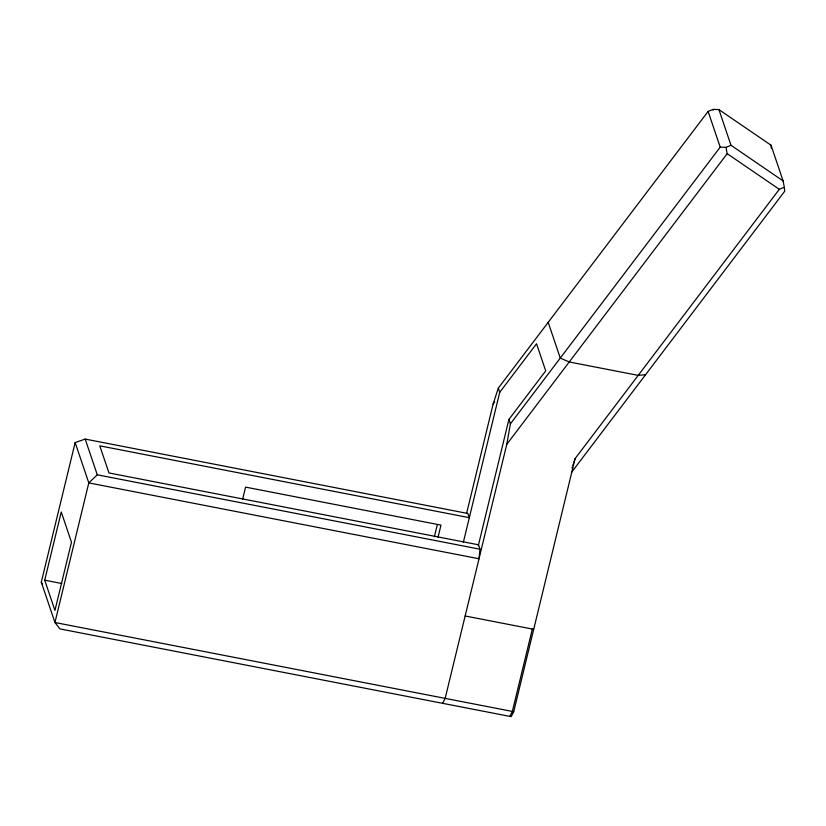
<?xml version="1.0" encoding="UTF-8"?>
<svg xmlns="http://www.w3.org/2000/svg" width="826" height="826" viewBox="0 0 826 826"><rect width="100%" height="100%" fill="white"/><g stroke="black" fill="none" stroke-linecap="round" stroke-linejoin="round"><path stroke-width="1.24" d="M479.989 549.218L479.008 558.768L88.795 482.9L75.145 442.571L85.192 439.081L467.898 513.493L469.313 517.685L99.791 445.834L108.97 472.947L478.491 544.799L479.989 549.218L97.282 474.805L88.795 482.9L54.95 622.505L59.916 628.906L511.18 716.648L513.72 711.702L575.072 458.647L779.3 189.309L784.297 187.234L783.12 180.935L771.03 145.211L718.909 109.579L713.127 109.352L708.119 111.417L498.315 388.117L493.122 404.017L466.7 513.008M442.622 703.318L445.162 698.373L506.772 444.347L510.406 423.841L720.21 147.142L725.992 147.369L731 145.293L783.12 180.935M513.72 711.702L54.95 622.505L41.3 582.175L75.145 442.571M44.718 580.193L61.248 511.975L71.48 542.207L54.95 610.414L44.718 580.193L61.754 583.507M242.648 499.203L245.58 487.113L440.981 525.109L438.048 537.199M434.383 536.755L437.315 524.665M463.293 542.506L499.73 392.298L536.539 343.761L545.718 370.884L508.909 419.422L478.295 545.707M532.336 629.04L512.357 711.444L509.818 716.39M572.005 468.032L572.294 467.144M572.831 465.492L573.378 463.83M573.667 462.952L575.072 458.647M493.122 404.017L494.66 401.983M506.772 444.347L727.179 153.667L725.992 147.369M571.427 472.503L784.7 191.229L784.318 187.471M645.612 374.663L638.209 375.376L569.238 361.974L560.276 358.071L548.185 322.357M465.162 615.979L533.689 629.309M727.179 153.667L779.3 189.309M41.3 582.175L42.549 584.281M718.909 109.579L731 145.293M708.119 111.417L720.21 147.142M498.315 388.117L499.73 392.298M508.909 419.422L510.406 423.841M85.192 439.081L97.282 474.805M771.03 145.211L771.339 148.267M713.148 109.579L713.22 110.261"/></g></svg>
